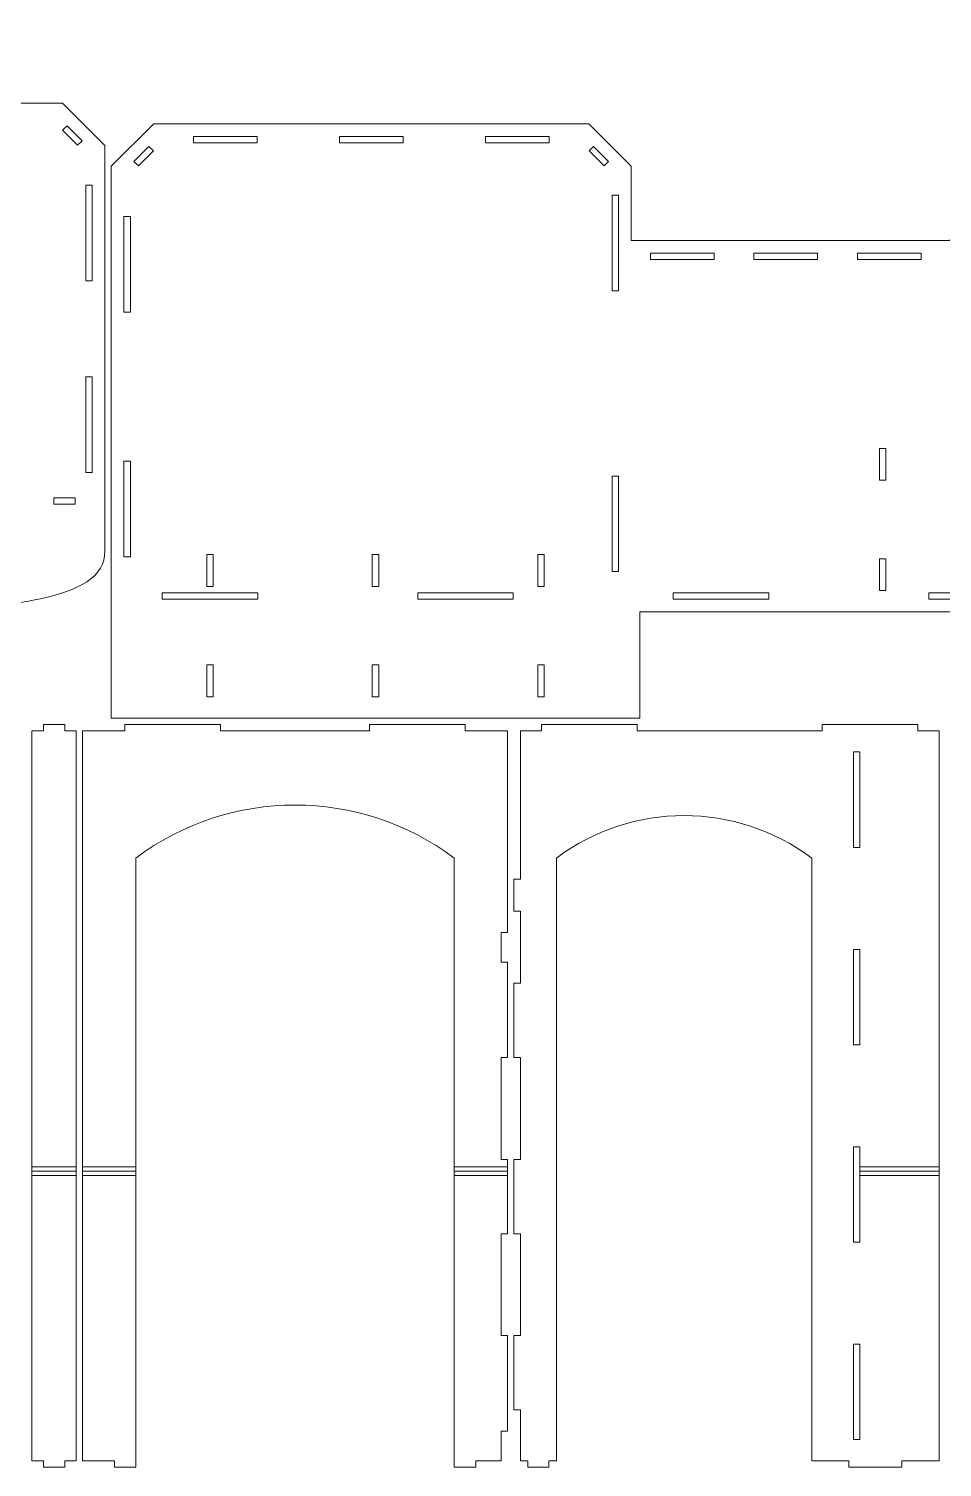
# Model space of a CAD drawing. Header units: millimetres. Extents: x -1649 to 1065, y -1734 to 2335.
# Drawn here: x -371 to 59, y -22 to 656 of the extents above; entities that cross this region are included whole.
import ezdxf

# ---------------------------------------------------------------- set-up
doc = ezdxf.new("R2010")
doc.units = ezdxf.units.MM
doc.header["$MEASUREMENT"] = 0
doc.layers.add('Camada 1', color=7, linetype='Continuous')

msp = doc.modelspace()

# ---------------------------------------------------------------- linework, layer by layer
at = {"layer": 'Camada 1', "color": 250, "lineweight": 20}
for points, knots in [([(-355.1404, 621.2196), (-355.1404, 621.2196), (-615.1403, 621.2196), (-615.1403, 621.2196), (-615.1403, 621.2196), (-615.1403, 621.2196), (-635.1403, 601.2196), (-635.1403, 601.2196), (-635.1403, 601.2196), (-635.1403, 601.2196), (-785.1403, 601.2196), (-785.1403, 601.2196), (-785.1403, 601.2196), (-785.1403, 601.2196), (-785.1403, 636.2196), (-785.1403, 636.2196), (-785.1403, 636.2196), (-785.1403, 636.2196), (-805.1403, 656.2196), (-805.1403, 656.2196), (-805.1403, 656.2196), (-805.1403, 656.2196), (-1045.1402, 656.2196), (-1045.1402, 656.2196), (-1045.1402, 656.2196), (-1045.1402, 656.2196), (-1065.1402, 636.2196), (-1065.1402, 636.2196), (-1065.1402, 636.2196), (-1065.1402, 636.2196), (-1065.1402, 370.5626), (-1065.1402, 370.5626), (-1065.1402, 370.5626), (-978.7741, 323.6996), (-875.8428, 318.427), (-785.1403, 356.2197), (-785.1403, 356.2197), (-785.1403, 356.2197), (-785.1403, 426.2197), (-785.1403, 426.2197), (-785.1403, 426.2197), (-785.1403, 426.2197), (-775.1403, 426.2197), (-775.1403, 426.2197), (-775.1403, 426.2197), (-767.9801, 406.415), (-749.1783, 393.2197), (-728.119, 393.2197), (-728.119, 393.2197), (-728.119, 393.2197), (-697.1616, 393.2197), (-697.1616, 393.2197), (-697.1616, 393.2197), (-676.1023, 393.2197), (-657.3005, 406.415), (-650.1403, 426.2197), (-650.1403, 426.2197), (-650.1403, 426.2197), (-635.1403, 426.2197), (-635.1403, 426.2197), (-635.1403, 426.2197), (-635.1403, 426.2197), (-635.1403, 410.2197), (-635.1403, 410.2197), (-635.1403, 410.2197), (-635.1403, 397.9975), (-623.8903, 391.4697), (-601.3903, 386.9697), (-601.3903, 386.9697), (-578.8903, 382.4697), (-546.2515, 380.2197), (-485.1404, 380.2197), (-485.1404, 380.2197), (-424.0293, 380.2197), (-391.3904, 382.4697), (-368.8904, 386.9697), (-368.8904, 386.9697), (-346.3904, 391.4697), (-335.1404, 397.9975), (-335.1404, 410.2197), (-335.1404, 410.2197), (-335.1404, 410.2197), (-335.1404, 601.2196), (-335.1404, 601.2196), (-335.1404, 601.2196), (-335.1404, 601.2196), (-355.1404, 621.2196), (-355.1404, 621.2196)], [0, 0, 0, 0, 0.04347826, 0.04347826, 0.04347826, 0.04347826, 0.08695652, 0.08695652, 0.08695652, 0.08695652, 0.13043478, 0.13043478, 0.13043478, 0.13043478, 0.17391304, 0.17391304, 0.17391304, 0.17391304, 0.2173913, 0.2173913, 0.2173913, 0.2173913, 0.26086957, 0.26086957, 0.26086957, 0.26086957, 0.30434783, 0.30434783, 0.30434783, 0.30434783, 0.34782609, 0.34782609, 0.34782609, 0.34782609, 0.39130435, 0.39130435, 0.39130435, 0.39130435, 0.43478261, 0.43478261, 0.43478261, 0.43478261, 0.47826087, 0.47826087, 0.47826087, 0.47826087, 0.52173913, 0.52173913, 0.52173913, 0.52173913, 0.56521739, 0.56521739, 0.56521739, 0.56521739, 0.60869565, 0.60869565, 0.60869565, 0.60869565, 0.65217391, 0.65217391, 0.65217391, 0.65217391, 0.69565217, 0.69565217, 0.69565217, 0.69565217, 0.73913043, 0.73913043, 0.73913043, 0.73913043, 0.7826087, 0.7826087, 0.7826087, 0.7826087, 0.82608696, 0.82608696, 0.82608696, 0.82608696, 0.86956522, 0.86956522, 0.86956522, 0.86956522, 0.91304348, 0.91304348, 0.91304348, 0.91304348, 1, 1, 1, 1]), ([(-347.9688, 601.3201), (-347.9688, 601.3201), (-355.0399, 608.3912), (-355.0399, 608.3912), (-355.0399, 608.3912), (-355.0399, 608.3912), (-352.9186, 610.5125), (-352.9186, 610.5125), (-352.9186, 610.5125), (-352.9186, 610.5125), (-345.8475, 603.4414), (-345.8475, 603.4414), (-345.8475, 603.4414), (-345.8475, 603.4414), (-347.9688, 601.3201), (-347.9688, 601.3201)], [0, 0, 0, 0, 0.2, 0.2, 0.2, 0.2, 0.4, 0.4, 0.4, 0.4, 0.6, 0.6, 0.6, 0.6, 1, 1, 1, 1]), ([(-312.1404, 611.481), (-312.1404, 611.481), (-332.1404, 591.481), (-332.1404, 591.481), (-332.1404, 591.481), (-332.1404, 591.481), (-332.1404, 331.481), (-332.1404, 331.481), (-332.1404, 331.481), (-332.1404, 331.481), (-83.1404, 331.481), (-83.1404, 331.481), (-83.1404, 331.481), (-83.1404, 331.481), (-83.1404, 381.481), (-83.1404, 381.481), (-83.1404, 381.481), (-83.1404, 381.481), (362.8596, 381.481), (362.8596, 381.481), (362.8596, 381.481), (362.8596, 381.481), (362.8596, 556.481), (362.8596, 556.481), (362.8596, 556.481), (362.8596, 556.481), (342.8596, 576.481), (342.8596, 576.481), (342.8596, 576.481), (342.8596, 576.481), (82.8596, 576.481), (82.8596, 576.481), (82.8596, 576.481), (82.8596, 576.481), (62.8596, 556.481), (62.8596, 556.481), (62.8596, 556.481), (62.8596, 556.481), (-87.1404, 556.481), (-87.1404, 556.481), (-87.1404, 556.481), (-87.1404, 556.481), (-87.1404, 591.481), (-87.1404, 591.481), (-87.1404, 591.481), (-87.1404, 591.481), (-107.1404, 611.481), (-107.1404, 611.481), (-107.1404, 611.481), (-107.1404, 611.481), (-312.1404, 611.481), (-312.1404, 611.481)], [0, 0, 0, 0, 0.07142857, 0.07142857, 0.07142857, 0.07142857, 0.14285714, 0.14285714, 0.14285714, 0.14285714, 0.21428571, 0.21428571, 0.21428571, 0.21428571, 0.28571429, 0.28571429, 0.28571429, 0.28571429, 0.35714286, 0.35714286, 0.35714286, 0.35714286, 0.42857143, 0.42857143, 0.42857143, 0.42857143, 0.5, 0.5, 0.5, 0.5, 0.57142857, 0.57142857, 0.57142857, 0.57142857, 0.64285714, 0.64285714, 0.64285714, 0.64285714, 0.71428571, 0.71428571, 0.71428571, 0.71428571, 0.78571429, 0.78571429, 0.78571429, 0.78571429, 0.85714286, 0.85714286, 0.85714286, 0.85714286, 1, 1, 1, 1]), ([(-263.4125, 602.481), (-263.4125, 602.481), (-293.4125, 602.481), (-293.4125, 602.481), (-293.4125, 602.481), (-293.4125, 602.481), (-293.4125, 605.481), (-293.4125, 605.481), (-293.4125, 605.481), (-293.4125, 605.481), (-263.4125, 605.481), (-263.4125, 605.481), (-263.4125, 605.481), (-263.4125, 605.481), (-263.4125, 602.481), (-263.4125, 602.481)], [0, 0, 0, 0, 0.2, 0.2, 0.2, 0.2, 0.4, 0.4, 0.4, 0.4, 0.6, 0.6, 0.6, 0.6, 1, 1, 1, 1]), ([(-194.6404, 602.481), (-194.6404, 602.481), (-224.6404, 602.481), (-224.6404, 602.481), (-224.6404, 602.481), (-224.6404, 602.481), (-224.6404, 605.481), (-224.6404, 605.481), (-224.6404, 605.481), (-224.6404, 605.481), (-194.6404, 605.481), (-194.6404, 605.481), (-194.6404, 605.481), (-194.6404, 605.481), (-194.6404, 602.481), (-194.6404, 602.481)], [0, 0, 0, 0, 0.2, 0.2, 0.2, 0.2, 0.4, 0.4, 0.4, 0.4, 0.6, 0.6, 0.6, 0.6, 1, 1, 1, 1]), ([(-125.8683, 602.481), (-125.8683, 602.481), (-155.8683, 602.481), (-155.8683, 602.481), (-155.8683, 602.481), (-155.8683, 602.481), (-155.8683, 605.481), (-155.8683, 605.481), (-155.8683, 605.481), (-155.8683, 605.481), (-125.8683, 605.481), (-125.8683, 605.481), (-125.8683, 605.481), (-125.8683, 605.481), (-125.8683, 602.481), (-125.8683, 602.481)], [0, 0, 0, 0, 0.2, 0.2, 0.2, 0.2, 0.4, 0.4, 0.4, 0.4, 0.6, 0.6, 0.6, 0.6, 1, 1, 1, 1]), ([(-312.2409, 598.6526), (-312.2409, 598.6526), (-319.312, 591.5815), (-319.312, 591.5815), (-319.312, 591.5815), (-319.312, 591.5815), (-321.4333, 593.7028), (-321.4333, 593.7028), (-321.4333, 593.7028), (-321.4333, 593.7028), (-314.3622, 600.7739), (-314.3622, 600.7739), (-314.3622, 600.7739), (-314.3622, 600.7739), (-312.2409, 598.6526), (-312.2409, 598.6526)], [0, 0, 0, 0, 0.2, 0.2, 0.2, 0.2, 0.4, 0.4, 0.4, 0.4, 0.6, 0.6, 0.6, 0.6, 1, 1, 1, 1]), ([(-104.9186, 600.7739), (-104.9186, 600.7739), (-97.8475, 593.7028), (-97.8475, 593.7028), (-97.8475, 593.7028), (-97.8475, 593.7028), (-99.9688, 591.5815), (-99.9688, 591.5815), (-99.9688, 591.5815), (-99.9688, 591.5815), (-107.0399, 598.6526), (-107.0399, 598.6526), (-107.0399, 598.6526), (-107.0399, 598.6526), (-104.9186, 600.7739), (-104.9186, 600.7739)], [0, 0, 0, 0, 0.2, 0.2, 0.2, 0.2, 0.4, 0.4, 0.4, 0.4, 0.6, 0.6, 0.6, 0.6, 1, 1, 1, 1]), ([(-341.1404, 537.4917), (-341.1404, 537.4917), (-344.1404, 537.4917), (-344.1404, 537.4917), (-344.1404, 537.4917), (-344.1404, 537.4917), (-344.1404, 582.4917), (-344.1404, 582.4917), (-344.1404, 582.4917), (-344.1404, 582.4917), (-341.1404, 582.4917), (-341.1404, 582.4917), (-341.1404, 582.4917), (-341.1404, 582.4917), (-341.1404, 537.4917), (-341.1404, 537.4917)], [0, 0, 0, 0, 0.2, 0.2, 0.2, 0.2, 0.4, 0.4, 0.4, 0.4, 0.6, 0.6, 0.6, 0.6, 1, 1, 1, 1]), ([(-93.1404, 577.7531), (-93.1404, 577.7531), (-93.1404, 532.7531), (-93.1404, 532.7531), (-93.1404, 532.7531), (-93.1404, 532.7531), (-96.1404, 532.7531), (-96.1404, 532.7531), (-96.1404, 532.7531), (-96.1404, 532.7531), (-96.1404, 577.7531), (-96.1404, 577.7531), (-96.1404, 577.7531), (-96.1404, 577.7531), (-93.1404, 577.7531), (-93.1404, 577.7531)], [0, 0, 0, 0, 0.2, 0.2, 0.2, 0.2, 0.4, 0.4, 0.4, 0.4, 0.6, 0.6, 0.6, 0.6, 1, 1, 1, 1]), ([(-323.1404, 522.7531), (-323.1404, 522.7531), (-326.1404, 522.7531), (-326.1404, 522.7531), (-326.1404, 522.7531), (-326.1404, 522.7531), (-326.1404, 567.7531), (-326.1404, 567.7531), (-326.1404, 567.7531), (-326.1404, 567.7531), (-323.1404, 567.7531), (-323.1404, 567.7531), (-323.1404, 567.7531), (-323.1404, 567.7531), (-323.1404, 522.7531), (-323.1404, 522.7531)], [0, 0, 0, 0, 0.2, 0.2, 0.2, 0.2, 0.4, 0.4, 0.4, 0.4, 0.6, 0.6, 0.6, 0.6, 1, 1, 1, 1]), ([(-48.1404, 547.481), (-48.1404, 547.481), (-78.1404, 547.481), (-78.1404, 547.481), (-78.1404, 547.481), (-78.1404, 547.481), (-78.1404, 550.481), (-78.1404, 550.481), (-78.1404, 550.481), (-78.1404, 550.481), (-48.1404, 550.481), (-48.1404, 550.481), (-48.1404, 550.481), (-48.1404, 550.481), (-48.1404, 547.481), (-48.1404, 547.481)], [0, 0, 0, 0, 0.2, 0.2, 0.2, 0.2, 0.4, 0.4, 0.4, 0.4, 0.6, 0.6, 0.6, 0.6, 1, 1, 1, 1]), ([(0.6629, 550.481), (0.6629, 550.481), (0.6629, 547.481), (0.6629, 547.481), (0.6629, 547.481), (0.6629, 547.481), (-29.3371, 547.481), (-29.3371, 547.481), (-29.3371, 547.481), (-29.3371, 547.481), (-29.3371, 550.481), (-29.3371, 550.481), (-29.3371, 550.481), (-29.3371, 550.481), (0.6629, 550.481), (0.6629, 550.481)], [0, 0, 0, 0, 0.2, 0.2, 0.2, 0.2, 0.4, 0.4, 0.4, 0.4, 0.6, 0.6, 0.6, 0.6, 1, 1, 1, 1]), ([(49.4662, 547.481), (49.4662, 547.481), (19.4662, 547.481), (19.4662, 547.481), (19.4662, 547.481), (19.4662, 547.481), (19.4662, 550.481), (19.4662, 550.481), (19.4662, 550.481), (19.4662, 550.481), (49.4662, 550.481), (49.4662, 550.481), (49.4662, 550.481), (49.4662, 550.481), (49.4662, 547.481), (49.4662, 547.481)], [0, 0, 0, 0, 0.2, 0.2, 0.2, 0.2, 0.4, 0.4, 0.4, 0.4, 0.6, 0.6, 0.6, 0.6, 1, 1, 1, 1]), ([(-344.1404, 447.2197), (-344.1404, 447.2197), (-344.1404, 492.2196), (-344.1404, 492.2196), (-344.1404, 492.2196), (-344.1404, 492.2196), (-341.1404, 492.2196), (-341.1404, 492.2196), (-341.1404, 492.2196), (-341.1404, 492.2196), (-341.1404, 447.2197), (-341.1404, 447.2197), (-341.1404, 447.2197), (-341.1404, 447.2197), (-344.1404, 447.2197), (-344.1404, 447.2197)], [0, 0, 0, 0, 0.2, 0.2, 0.2, 0.2, 0.4, 0.4, 0.4, 0.4, 0.6, 0.6, 0.6, 0.6, 1, 1, 1, 1]), ([(32.8596, 458.481), (32.8596, 458.481), (32.8596, 443.481), (32.8596, 443.481), (32.8596, 443.481), (32.8596, 443.481), (29.8596, 443.481), (29.8596, 443.481), (29.8596, 443.481), (29.8596, 443.481), (29.8596, 458.481), (29.8596, 458.481), (29.8596, 458.481), (29.8596, 458.481), (32.8596, 458.481), (32.8596, 458.481)], [0, 0, 0, 0, 0.2, 0.2, 0.2, 0.2, 0.4, 0.4, 0.4, 0.4, 0.6, 0.6, 0.6, 0.6, 1, 1, 1, 1]), ([(-323.1404, 452.481), (-323.1404, 452.481), (-323.1404, 407.481), (-323.1404, 407.481), (-323.1404, 407.481), (-323.1404, 407.481), (-326.1404, 407.481), (-326.1404, 407.481), (-326.1404, 407.481), (-326.1404, 407.481), (-326.1404, 452.481), (-326.1404, 452.481), (-326.1404, 452.481), (-326.1404, 452.481), (-323.1404, 452.481), (-323.1404, 452.481)], [0, 0, 0, 0, 0.2, 0.2, 0.2, 0.2, 0.4, 0.4, 0.4, 0.4, 0.6, 0.6, 0.6, 0.6, 1, 1, 1, 1]), ([(-93.1404, 445.481), (-93.1404, 445.481), (-93.1404, 400.481), (-93.1404, 400.481), (-93.1404, 400.481), (-93.1404, 400.481), (-96.1404, 400.481), (-96.1404, 400.481), (-96.1404, 400.481), (-96.1404, 400.481), (-96.1404, 445.481), (-96.1404, 445.481), (-96.1404, 445.481), (-96.1404, 445.481), (-93.1404, 445.481), (-93.1404, 445.481)], [0, 0, 0, 0, 0.2, 0.2, 0.2, 0.2, 0.4, 0.4, 0.4, 0.4, 0.6, 0.6, 0.6, 0.6, 1, 1, 1, 1]), ([(-359.1404, 432.2197), (-359.1404, 432.2197), (-359.1404, 435.2197), (-359.1404, 435.2197), (-359.1404, 435.2197), (-359.1404, 435.2197), (-349.1404, 435.2197), (-349.1404, 435.2197), (-349.1404, 435.2197), (-349.1404, 435.2197), (-349.1404, 432.2197), (-349.1404, 432.2197), (-349.1404, 432.2197), (-349.1404, 432.2197), (-359.1404, 432.2197), (-359.1404, 432.2197)], [0, 0, 0, 0, 0.2, 0.2, 0.2, 0.2, 0.4, 0.4, 0.4, 0.4, 0.6, 0.6, 0.6, 0.6, 1, 1, 1, 1]), ([(-287.1404, 408.481), (-287.1404, 408.481), (-284.1404, 408.481), (-284.1404, 408.481), (-284.1404, 408.481), (-284.1404, 408.481), (-284.1404, 393.481), (-284.1404, 393.481), (-284.1404, 393.481), (-284.1404, 393.481), (-287.1404, 393.481), (-287.1404, 393.481), (-287.1404, 393.481), (-287.1404, 393.481), (-287.1404, 408.481), (-287.1404, 408.481)], [0, 0, 0, 0, 0.2, 0.2, 0.2, 0.2, 0.4, 0.4, 0.4, 0.4, 0.6, 0.6, 0.6, 0.6, 1, 1, 1, 1]), ([(-209.1404, 408.481), (-209.1404, 408.481), (-206.1404, 408.481), (-206.1404, 408.481), (-206.1404, 408.481), (-206.1404, 408.481), (-206.1404, 393.481), (-206.1404, 393.481), (-206.1404, 393.481), (-206.1404, 393.481), (-209.1404, 393.481), (-209.1404, 393.481), (-209.1404, 393.481), (-209.1404, 393.481), (-209.1404, 408.481), (-209.1404, 408.481)], [0, 0, 0, 0, 0.2, 0.2, 0.2, 0.2, 0.4, 0.4, 0.4, 0.4, 0.6, 0.6, 0.6, 0.6, 1, 1, 1, 1]), ([(-131.1404, 408.481), (-131.1404, 408.481), (-128.1404, 408.481), (-128.1404, 408.481), (-128.1404, 408.481), (-128.1404, 408.481), (-128.1404, 393.481), (-128.1404, 393.481), (-128.1404, 393.481), (-128.1404, 393.481), (-131.1404, 393.481), (-131.1404, 393.481), (-131.1404, 393.481), (-131.1404, 393.481), (-131.1404, 408.481), (-131.1404, 408.481)], [0, 0, 0, 0, 0.2, 0.2, 0.2, 0.2, 0.4, 0.4, 0.4, 0.4, 0.6, 0.6, 0.6, 0.6, 1, 1, 1, 1]), ([(29.8596, 406.481), (29.8596, 406.481), (32.8596, 406.481), (32.8596, 406.481), (32.8596, 406.481), (32.8596, 406.481), (32.8596, 391.481), (32.8596, 391.481), (32.8596, 391.481), (32.8596, 391.481), (29.8596, 391.481), (29.8596, 391.481), (29.8596, 391.481), (29.8596, 391.481), (29.8596, 406.481), (29.8596, 406.481)], [0, 0, 0, 0, 0.2, 0.2, 0.2, 0.2, 0.4, 0.4, 0.4, 0.4, 0.6, 0.6, 0.6, 0.6, 1, 1, 1, 1]), ([(-308.1404, 390.481), (-308.1404, 390.481), (-263.1404, 390.481), (-263.1404, 390.481), (-263.1404, 390.481), (-263.1404, 390.481), (-263.1404, 387.481), (-263.1404, 387.481), (-263.1404, 387.481), (-263.1404, 387.481), (-308.1404, 387.481), (-308.1404, 387.481), (-308.1404, 387.481), (-308.1404, 387.481), (-308.1404, 390.481), (-308.1404, 390.481)], [0, 0, 0, 0, 0.2, 0.2, 0.2, 0.2, 0.4, 0.4, 0.4, 0.4, 0.6, 0.6, 0.6, 0.6, 1, 1, 1, 1]), ([(-187.7404, 390.481), (-187.7404, 390.481), (-142.7404, 390.481), (-142.7404, 390.481), (-142.7404, 390.481), (-142.7404, 390.481), (-142.7404, 387.481), (-142.7404, 387.481), (-142.7404, 387.481), (-142.7404, 387.481), (-187.7404, 387.481), (-187.7404, 387.481), (-187.7404, 387.481), (-187.7404, 387.481), (-187.7404, 390.481), (-187.7404, 390.481)], [0, 0, 0, 0, 0.2, 0.2, 0.2, 0.2, 0.4, 0.4, 0.4, 0.4, 0.6, 0.6, 0.6, 0.6, 1, 1, 1, 1]), ([(-67.3404, 390.481), (-67.3404, 390.481), (-22.3404, 390.481), (-22.3404, 390.481), (-22.3404, 390.481), (-22.3404, 390.481), (-22.3404, 387.481), (-22.3404, 387.481), (-22.3404, 387.481), (-22.3404, 387.481), (-67.3404, 387.481), (-67.3404, 387.481), (-67.3404, 387.481), (-67.3404, 387.481), (-67.3404, 390.481), (-67.3404, 390.481)], [0, 0, 0, 0, 0.2, 0.2, 0.2, 0.2, 0.4, 0.4, 0.4, 0.4, 0.6, 0.6, 0.6, 0.6, 1, 1, 1, 1]), ([(53.0596, 390.481), (53.0596, 390.481), (98.0596, 390.481), (98.0596, 390.481), (98.0596, 390.481), (98.0596, 390.481), (98.0596, 387.481), (98.0596, 387.481), (98.0596, 387.481), (98.0596, 387.481), (53.0596, 387.481), (53.0596, 387.481), (53.0596, 387.481), (53.0596, 387.481), (53.0596, 390.481), (53.0596, 390.481)], [0, 0, 0, 0, 0.2, 0.2, 0.2, 0.2, 0.4, 0.4, 0.4, 0.4, 0.6, 0.6, 0.6, 0.6, 1, 1, 1, 1]), ([(-287.1404, 356.481), (-287.1404, 356.481), (-284.1404, 356.481), (-284.1404, 356.481), (-284.1404, 356.481), (-284.1404, 356.481), (-284.1404, 341.481), (-284.1404, 341.481), (-284.1404, 341.481), (-284.1404, 341.481), (-287.1404, 341.481), (-287.1404, 341.481), (-287.1404, 341.481), (-287.1404, 341.481), (-287.1404, 356.481), (-287.1404, 356.481)], [0, 0, 0, 0, 0.2, 0.2, 0.2, 0.2, 0.4, 0.4, 0.4, 0.4, 0.6, 0.6, 0.6, 0.6, 1, 1, 1, 1]), ([(-209.1404, 356.481), (-209.1404, 356.481), (-206.1404, 356.481), (-206.1404, 356.481), (-206.1404, 356.481), (-206.1404, 356.481), (-206.1404, 341.481), (-206.1404, 341.481), (-206.1404, 341.481), (-206.1404, 341.481), (-209.1404, 341.481), (-209.1404, 341.481), (-209.1404, 341.481), (-209.1404, 341.481), (-209.1404, 356.481), (-209.1404, 356.481)], [0, 0, 0, 0, 0.2, 0.2, 0.2, 0.2, 0.4, 0.4, 0.4, 0.4, 0.6, 0.6, 0.6, 0.6, 1, 1, 1, 1]), ([(-131.1404, 356.481), (-131.1404, 356.481), (-128.1404, 356.481), (-128.1404, 356.481), (-128.1404, 356.481), (-128.1404, 356.481), (-128.1404, 341.481), (-128.1404, 341.481), (-128.1404, 341.481), (-128.1404, 341.481), (-131.1404, 341.481), (-131.1404, 341.481), (-131.1404, 341.481), (-131.1404, 341.481), (-131.1404, 356.481), (-131.1404, 356.481)], [0, 0, 0, 0, 0.2, 0.2, 0.2, 0.2, 0.4, 0.4, 0.4, 0.4, 0.6, 0.6, 0.6, 0.6, 1, 1, 1, 1]), ([(-369.5043, 325.481), (-369.5043, 325.481), (-369.5043, -18.519), (-369.5043, -18.519), (-369.5043, -18.519), (-369.5043, -18.519), (-364.0901, -18.519), (-364.0901, -18.519), (-364.0901, -18.519), (-364.0901, -18.519), (-364.0901, -21.519), (-364.0901, -21.519), (-364.0901, -21.519), (-364.0901, -21.519), (-354.0901, -21.519), (-354.0901, -21.519), (-354.0901, -21.519), (-354.0901, -21.519), (-354.0901, -18.519), (-354.0901, -18.519), (-354.0901, -18.519), (-354.0901, -18.519), (-348.6759, -18.519), (-348.6759, -18.519), (-348.6759, -18.519), (-348.6759, -18.519), (-348.6759, 325.481), (-348.6759, 325.481), (-348.6759, 325.481), (-348.6759, 325.481), (-354.0901, 325.481), (-354.0901, 325.481), (-354.0901, 325.481), (-354.0901, 325.481), (-354.0901, 328.481), (-354.0901, 328.481), (-354.0901, 328.481), (-354.0901, 328.481), (-364.0901, 328.481), (-364.0901, 328.481), (-364.0901, 328.481), (-364.0901, 328.481), (-364.0901, 325.481), (-364.0901, 325.481), (-364.0901, 325.481), (-364.0901, 325.481), (-369.5043, 325.481), (-369.5043, 325.481)], [0, 0, 0, 0, 0.07692308, 0.07692308, 0.07692308, 0.07692308, 0.15384615, 0.15384615, 0.15384615, 0.15384615, 0.23076923, 0.23076923, 0.23076923, 0.23076923, 0.30769231, 0.30769231, 0.30769231, 0.30769231, 0.38461538, 0.38461538, 0.38461538, 0.38461538, 0.46153846, 0.46153846, 0.46153846, 0.46153846, 0.53846154, 0.53846154, 0.53846154, 0.53846154, 0.61538462, 0.61538462, 0.61538462, 0.61538462, 0.69230769, 0.69230769, 0.69230769, 0.69230769, 0.76923077, 0.76923077, 0.76923077, 0.76923077, 0.84615385, 0.84615385, 0.84615385, 0.84615385, 1, 1, 1, 1]), ([(-280.6759, 328.481), (-280.6759, 328.481), (-325.6759, 328.481), (-325.6759, 328.481), (-325.6759, 328.481), (-325.6759, 328.481), (-325.6759, 325.481), (-325.6759, 325.481), (-325.6759, 325.481), (-325.6759, 325.481), (-345.6759, 325.481), (-345.6759, 325.481), (-345.6759, 325.481), (-345.6759, 325.481), (-345.6759, -18.519), (-345.6759, -18.519), (-345.6759, -18.519), (-345.6759, -18.519), (-330.6759, -18.519), (-330.6759, -18.519), (-330.6759, -18.519), (-330.6759, -18.519), (-330.6759, -21.519), (-330.6759, -21.519), (-330.6759, -21.519), (-330.6759, -21.519), (-320.5399, -21.519), (-320.5399, -21.519), (-320.5399, -21.519), (-320.5399, -21.519), (-320.5394, 265.4814), (-320.5394, 265.4814), (-320.5394, 265.4814), (-276.0949, 298.8143), (-214.9841, 298.8142), (-170.5399, 265.481), (-170.5399, 265.481), (-170.5399, 265.481), (-170.5399, -21.519), (-170.5399, -21.519), (-170.5399, -21.519), (-170.5399, -21.519), (-160.4039, -21.519), (-160.4039, -21.519), (-160.4039, -21.519), (-160.4039, -21.519), (-160.4039, -18.519), (-160.4039, -18.519), (-160.4039, -18.519), (-160.4039, -18.519), (-148.4039, -18.519), (-148.4039, -18.519), (-148.4039, -18.519), (-148.4039, -18.519), (-148.4039, -4.519), (-148.4039, -4.519), (-148.4039, -4.519), (-148.4039, -4.519), (-145.4039, -4.519), (-145.4039, -4.519), (-145.4039, -4.519), (-145.4039, -4.519), (-145.4039, 40.481), (-145.4039, 40.481), (-145.4039, 40.481), (-145.4039, 40.481), (-148.4039, 40.481), (-148.4039, 40.481), (-148.4039, 40.481), (-148.4039, 40.481), (-148.4039, 88.481), (-148.4039, 88.481), (-148.4039, 88.481), (-148.4039, 88.481), (-145.4039, 88.481), (-145.4039, 88.481), (-145.4039, 88.481), (-145.4039, 88.481), (-145.4039, 123.481), (-145.4039, 123.481), (-145.4039, 123.481), (-145.4039, 123.481), (-148.4039, 123.481), (-148.4039, 123.481), (-148.4039, 123.481), (-148.4039, 123.481), (-148.4039, 171.481), (-148.4039, 171.481), (-148.4039, 171.481), (-148.4039, 171.481), (-145.4039, 171.481), (-145.4039, 171.481), (-145.4039, 171.481), (-145.4039, 171.481), (-145.4039, 216.481), (-145.4039, 216.481), (-145.4039, 216.481), (-145.4039, 216.481), (-148.4039, 216.481), (-148.4039, 216.481), (-148.4039, 216.481), (-148.4039, 216.481), (-148.4039, 230.481), (-148.4039, 230.481), (-148.4039, 230.481), (-148.4039, 230.481), (-145.4039, 230.481), (-145.4039, 230.481), (-145.4039, 230.481), (-145.4039, 230.481), (-145.4039, 325.481), (-145.4039, 325.481), (-145.4039, 325.481), (-145.4039, 325.481), (-165.4039, 325.481), (-165.4039, 325.481), (-165.4039, 325.481), (-165.4039, 325.481), (-165.4039, 328.481), (-165.4039, 328.481), (-165.4039, 328.481), (-165.4039, 328.481), (-210.4039, 328.481), (-210.4039, 328.481), (-210.4039, 328.481), (-210.4039, 328.481), (-210.4039, 325.481), (-210.4039, 325.481), (-210.4039, 325.481), (-210.4039, 325.481), (-280.6759, 325.481), (-280.6759, 325.481), (-280.6759, 325.481), (-280.6759, 325.481), (-280.6759, 328.481), (-280.6759, 328.481)], [0, 0, 0, 0, 0.02857143, 0.02857143, 0.02857143, 0.02857143, 0.05714286, 0.05714286, 0.05714286, 0.05714286, 0.08571429, 0.08571429, 0.08571429, 0.08571429, 0.11428571, 0.11428571, 0.11428571, 0.11428571, 0.14285714, 0.14285714, 0.14285714, 0.14285714, 0.17142857, 0.17142857, 0.17142857, 0.17142857, 0.2, 0.2, 0.2, 0.2, 0.22857143, 0.22857143, 0.22857143, 0.22857143, 0.25714286, 0.25714286, 0.25714286, 0.25714286, 0.28571429, 0.28571429, 0.28571429, 0.28571429, 0.31428571, 0.31428571, 0.31428571, 0.31428571, 0.34285714, 0.34285714, 0.34285714, 0.34285714, 0.37142857, 0.37142857, 0.37142857, 0.37142857, 0.4, 0.4, 0.4, 0.4, 0.42857143, 0.42857143, 0.42857143, 0.42857143, 0.45714286, 0.45714286, 0.45714286, 0.45714286, 0.48571429, 0.48571429, 0.48571429, 0.48571429, 0.51428571, 0.51428571, 0.51428571, 0.51428571, 0.54285714, 0.54285714, 0.54285714, 0.54285714, 0.57142857, 0.57142857, 0.57142857, 0.57142857, 0.6, 0.6, 0.6, 0.6, 0.62857143, 0.62857143, 0.62857143, 0.62857143, 0.65714286, 0.65714286, 0.65714286, 0.65714286, 0.68571429, 0.68571429, 0.68571429, 0.68571429, 0.71428571, 0.71428571, 0.71428571, 0.71428571, 0.74285714, 0.74285714, 0.74285714, 0.74285714, 0.77142857, 0.77142857, 0.77142857, 0.77142857, 0.8, 0.8, 0.8, 0.8, 0.82857143, 0.82857143, 0.82857143, 0.82857143, 0.85714286, 0.85714286, 0.85714286, 0.85714286, 0.88571429, 0.88571429, 0.88571429, 0.88571429, 0.91428571, 0.91428571, 0.91428571, 0.91428571, 0.94285714, 0.94285714, 0.94285714, 0.94285714, 1, 1, 1, 1]), ([(-122.4039, 265.481), (-122.4039, 265.481), (-122.4039, -18.519), (-122.4039, -18.519), (-122.4039, -18.519), (-122.4039, -18.519), (-125.9039, -18.519), (-125.9039, -18.519), (-125.9039, -18.519), (-125.9039, -18.519), (-125.9039, -21.519), (-125.9039, -21.519), (-125.9039, -21.519), (-125.9039, -21.519), (-135.9039, -21.519), (-135.9039, -21.519), (-135.9039, -21.519), (-135.9039, -21.519), (-135.9039, -18.519), (-135.9039, -18.519), (-135.9039, -18.519), (-135.9039, -18.519), (-139.4039, -18.519), (-139.4039, -18.519), (-139.4039, -18.519), (-139.4039, -18.519), (-139.4039, 5.481), (-139.4039, 5.481), (-139.4039, 5.481), (-139.4039, 5.481), (-142.4039, 5.481), (-142.4039, 5.481), (-142.4039, 5.481), (-142.4039, 5.481), (-142.4039, 40.481), (-142.4039, 40.481), (-142.4039, 40.481), (-142.4039, 40.481), (-139.4039, 40.481), (-139.4039, 40.481), (-139.4039, 40.481), (-139.4039, 40.481), (-139.4039, 88.481), (-139.4039, 88.481), (-139.4039, 88.481), (-139.4039, 88.481), (-142.4039, 88.481), (-142.4039, 88.481), (-142.4039, 88.481), (-142.4039, 88.481), (-142.4039, 123.481), (-142.4039, 123.481), (-142.4039, 123.481), (-142.4039, 123.481), (-139.4039, 123.481), (-139.4039, 123.481), (-139.4039, 123.481), (-139.4039, 123.481), (-139.4039, 171.481), (-139.4039, 171.481), (-139.4039, 171.481), (-139.4039, 171.481), (-142.4039, 171.481), (-142.4039, 171.481), (-142.4039, 171.481), (-142.4039, 171.481), (-142.4039, 206.481), (-142.4039, 206.481), (-142.4039, 206.481), (-142.4039, 206.481), (-139.4039, 206.481), (-139.4039, 206.481), (-139.4039, 206.481), (-139.4039, 206.481), (-139.4039, 240.481), (-139.4039, 240.481), (-139.4039, 240.481), (-139.4039, 240.481), (-142.4039, 240.481), (-142.4039, 240.481), (-142.4039, 240.481), (-142.4039, 240.481), (-142.4039, 255.481), (-142.4039, 255.481), (-142.4039, 255.481), (-142.4039, 255.481), (-139.4039, 255.481), (-139.4039, 255.481), (-139.4039, 255.481), (-139.4039, 255.481), (-139.4039, 325.481), (-139.4039, 325.481), (-139.4039, 325.481), (-139.4039, 325.481), (-129.4039, 325.481), (-129.4039, 325.481), (-129.4039, 325.481), (-129.4039, 325.481), (-129.4039, 328.481), (-129.4039, 328.481), (-129.4039, 328.481), (-129.4039, 328.481), (-84.4039, 328.481), (-84.4039, 328.481), (-84.4039, 328.481), (-84.4039, 328.481), (-84.4039, 325.481), (-84.4039, 325.481), (-84.4039, 325.481), (-84.4039, 325.481), (2.8681, 325.481), (2.8681, 325.481), (2.8681, 325.481), (2.8681, 325.481), (2.8681, 328.481), (2.8681, 328.481), (2.8681, 328.481), (2.8681, 328.481), (47.8681, 328.481), (47.8681, 328.481), (47.8681, 328.481), (47.8681, 328.481), (47.8681, 325.481), (47.8681, 325.481), (47.8681, 325.481), (47.8681, 325.481), (57.8681, 325.481), (57.8681, 325.481), (57.8681, 325.481), (57.8681, 325.481), (57.8681, -18.519), (57.8681, -18.519), (57.8681, -18.519), (57.8681, -18.519), (40.3681, -18.519), (40.3681, -18.519), (40.3681, -18.519), (40.3681, -18.519), (40.3681, -21.519), (40.3681, -21.519), (40.3681, -21.519), (40.3681, -21.519), (15.3681, -21.519), (15.3681, -21.519), (15.3681, -21.519), (15.3681, -21.519), (15.3681, -18.519), (15.3681, -18.519), (15.3681, -18.519), (15.3681, -18.519), (-2.1319, -18.519), (-2.1319, -18.519), (-2.1319, -18.519), (-2.1319, -18.519), (-2.1323, 265.4813), (-2.1323, 265.4813), (-2.1323, 265.4813), (-37.7886, 292.1477), (-86.7478, 292.1475), (-122.4039, 265.481)], [0, 0, 0, 0, 0.02439024, 0.02439024, 0.02439024, 0.02439024, 0.04878049, 0.04878049, 0.04878049, 0.04878049, 0.07317073, 0.07317073, 0.07317073, 0.07317073, 0.09756098, 0.09756098, 0.09756098, 0.09756098, 0.12195122, 0.12195122, 0.12195122, 0.12195122, 0.14634146, 0.14634146, 0.14634146, 0.14634146, 0.17073171, 0.17073171, 0.17073171, 0.17073171, 0.19512195, 0.19512195, 0.19512195, 0.19512195, 0.2195122, 0.2195122, 0.2195122, 0.2195122, 0.24390244, 0.24390244, 0.24390244, 0.24390244, 0.26829268, 0.26829268, 0.26829268, 0.26829268, 0.29268293, 0.29268293, 0.29268293, 0.29268293, 0.31707317, 0.31707317, 0.31707317, 0.31707317, 0.34146341, 0.34146341, 0.34146341, 0.34146341, 0.36585366, 0.36585366, 0.36585366, 0.36585366, 0.3902439, 0.3902439, 0.3902439, 0.3902439, 0.41463415, 0.41463415, 0.41463415, 0.41463415, 0.43902439, 0.43902439, 0.43902439, 0.43902439, 0.46341463, 0.46341463, 0.46341463, 0.46341463, 0.48780488, 0.48780488, 0.48780488, 0.48780488, 0.51219512, 0.51219512, 0.51219512, 0.51219512, 0.53658537, 0.53658537, 0.53658537, 0.53658537, 0.56097561, 0.56097561, 0.56097561, 0.56097561, 0.58536585, 0.58536585, 0.58536585, 0.58536585, 0.6097561, 0.6097561, 0.6097561, 0.6097561, 0.63414634, 0.63414634, 0.63414634, 0.63414634, 0.65853659, 0.65853659, 0.65853659, 0.65853659, 0.68292683, 0.68292683, 0.68292683, 0.68292683, 0.70731707, 0.70731707, 0.70731707, 0.70731707, 0.73170732, 0.73170732, 0.73170732, 0.73170732, 0.75609756, 0.75609756, 0.75609756, 0.75609756, 0.7804878, 0.7804878, 0.7804878, 0.7804878, 0.80487805, 0.80487805, 0.80487805, 0.80487805, 0.82926829, 0.82926829, 0.82926829, 0.82926829, 0.85365854, 0.85365854, 0.85365854, 0.85365854, 0.87804878, 0.87804878, 0.87804878, 0.87804878, 0.90243902, 0.90243902, 0.90243902, 0.90243902, 0.92682927, 0.92682927, 0.92682927, 0.92682927, 0.95121951, 0.95121951, 0.95121951, 0.95121951, 1, 1, 1, 1]), ([(17.5961, 270.481), (17.5961, 270.481), (20.5961, 270.481), (20.5961, 270.481), (20.5961, 270.481), (20.5961, 270.481), (20.5961, 315.481), (20.5961, 315.481), (20.5961, 315.481), (20.5961, 315.481), (17.5961, 315.481), (17.5961, 315.481), (17.5961, 315.481), (17.5961, 315.481), (17.5961, 270.481), (17.5961, 270.481)], [0, 0, 0, 0, 0.2, 0.2, 0.2, 0.2, 0.4, 0.4, 0.4, 0.4, 0.6, 0.6, 0.6, 0.6, 1, 1, 1, 1]), ([(17.5961, 177.481), (17.5961, 177.481), (20.5961, 177.481), (20.5961, 177.481), (20.5961, 177.481), (20.5961, 177.481), (20.5961, 222.481), (20.5961, 222.481), (20.5961, 222.481), (20.5961, 222.481), (17.5961, 222.481), (17.5961, 222.481), (17.5961, 222.481), (17.5961, 222.481), (17.5961, 177.481), (17.5961, 177.481)], [0, 0, 0, 0, 0.2, 0.2, 0.2, 0.2, 0.4, 0.4, 0.4, 0.4, 0.6, 0.6, 0.6, 0.6, 1, 1, 1, 1]), ([(17.5961, 129.481), (17.5961, 129.481), (17.5961, 84.481), (17.5961, 84.481), (17.5961, 84.481), (17.5961, 84.481), (20.5961, 84.481), (20.5961, 84.481), (20.5961, 84.481), (20.5961, 84.481), (20.5961, 129.481), (20.5961, 129.481), (20.5961, 129.481), (20.5961, 129.481), (17.5961, 129.481), (17.5961, 129.481)], [0, 0, 0, 0, 0.2, 0.2, 0.2, 0.2, 0.4, 0.4, 0.4, 0.4, 0.6, 0.6, 0.6, 0.6, 1, 1, 1, 1]), ([(17.5961, 36.481), (17.5961, 36.481), (17.5961, -8.519), (17.5961, -8.519), (17.5961, -8.519), (17.5961, -8.519), (20.5961, -8.519), (20.5961, -8.519), (20.5961, -8.519), (20.5961, -8.519), (20.5961, 36.481), (20.5961, 36.481), (20.5961, 36.481), (20.5961, 36.481), (17.5961, 36.481), (17.5961, 36.481)], [0, 0, 0, 0, 0.2, 0.2, 0.2, 0.2, 0.4, 0.4, 0.4, 0.4, 0.6, 0.6, 0.6, 0.6, 1, 1, 1, 1])]:
    msp.add_open_spline(points, degree=3, knots=knots, dxfattribs=at)
at = {"layer": 'Camada 1', "color": 240, "lineweight": 20}
for points in [[(-348.6759, 119.981), (-348.6759, 119.981), (-369.5043, 119.981), (-369.5043, 119.981)], [(-348.6759, 117.981), (-348.6759, 117.981), (-369.5043, 117.981), (-369.5043, 117.981)], [(-348.6759, 115.981), (-348.6759, 115.981), (-369.5043, 115.981), (-369.5043, 115.981)], [(-320.5397, 119.981), (-320.5397, 119.981), (-345.6759, 119.981), (-345.6759, 119.981)], [(-320.5397, 117.981), (-320.5397, 117.981), (-345.6759, 117.981), (-345.6759, 117.981)], [(-320.5397, 115.981), (-320.5397, 115.981), (-345.6759, 115.981), (-345.6759, 115.981)], [(-145.4039, 119.981), (-145.4039, 119.981), (-170.5399, 119.981), (-170.5399, 119.981)], [(-145.4039, 119.981), (-145.4039, 119.981), (-170.5399, 119.981), (-170.5399, 119.981)], [(-145.4039, 117.981), (-145.4039, 117.981), (-170.5399, 117.981), (-170.5399, 117.981)], [(-145.4039, 117.981), (-145.4039, 117.981), (-170.5399, 117.981), (-170.5399, 117.981)], [(-145.4039, 115.981), (-145.4039, 115.981), (-170.5399, 115.981), (-170.5399, 115.981)], [(-145.4039, 115.981), (-145.4039, 115.981), (-170.5399, 115.981), (-170.5399, 115.981)], [(57.8681, 119.981), (57.8681, 119.981), (20.5961, 119.981), (20.5961, 119.981)], [(57.8681, 117.981), (57.8681, 117.981), (20.5961, 117.981), (20.5961, 117.981)], [(57.8681, 115.981), (57.8681, 115.981), (20.5961, 115.981), (20.5961, 115.981)]]:
    msp.add_open_spline(points, degree=3, dxfattribs=at)

doc.saveas('drawing.dxf')
